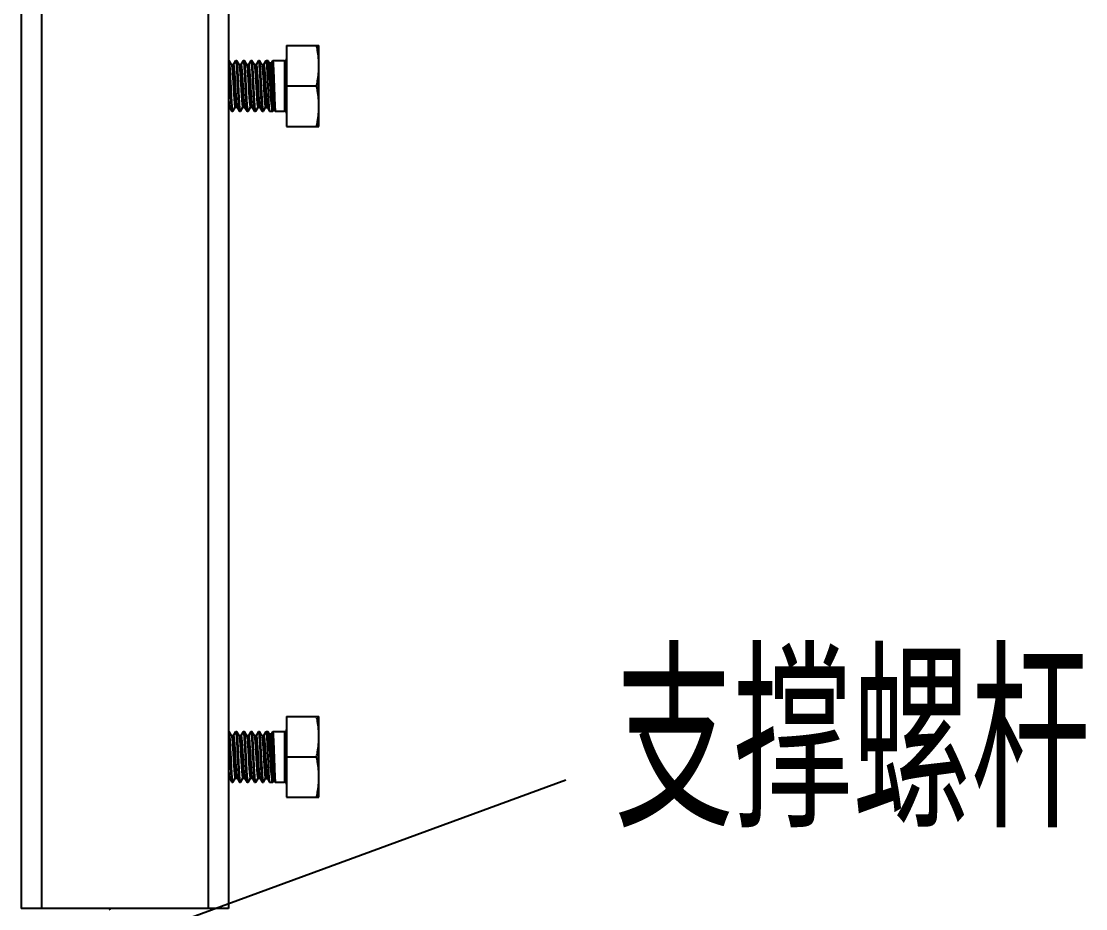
# Model space of a CAD drawing. Extents: x 27938 to 650306, y -92720 to 1524912.
# Drawn here: x 308328 to 310836, y 843781 to 845872 of the extents above; entities that cross this region are included whole.
import ezdxf

# ---------------------------------------------------------------- set-up
doc = ezdxf.new("R2010")
doc.units = 0
doc.header["$LTSCALE"] = 1000
doc.header["$MEASUREMENT"] = 0
doc.layers.add('W_DIM', color=4, linetype='Continuous')
doc.styles.get("Standard").update_dxf_attribs({"font": 'gbenor.shx', "bigfont": 'gbcbig.shx'})
doc.styles.add('wwp100', font='txt.shx', dxfattribs={"width": 0.7, "height": 400, "bigfont": 'hztxt.shx'})
doc.dimstyles.get("Standard").update_dxf_attribs({"dimtxt": 0.18, "dimasz": 0.18, "dimexe": 0.18, "dimexo": 0.0625, "dimgap": 0.09, "dimtad": 0, "dimtih": 1, "dimtoh": 1, "dimdec": 4, "dimzin": 0, "dimdsep": 46, "dimtxsty": 'Standard', "dimcen": 0.09, "dimadec": 0, "dimazin": 0, "dimtfac": 1, "dimtdec": 4, "dimtofl": 0, "dimtmove": 0, "dimatfit": 3, "dimfxl": 1, "dimtolj": 1, "dimtzin": 0, "dimarcsym": 0})

msp = doc.modelspace()

# ---------------------------------------------------------------- linework, layer by layer
at = {"linetype": 'Continuous'}
for p, q in [((308328.4, 847746.3), (308328.4, 843781.2)), ((308376, 847746.3), (308376, 843781.2)), ((308768.9, 847746.3), (308768.9, 843781.2)), ((308816.5, 847746.3), (308816.5, 843781.2)), ((308953.5, 845814.8), (308953.5, 845624.3)), ((308953.5, 845814.8), (309029.7, 845814.8)), ((309029.7, 845624.3), (309029.7, 845814.8)), ((308816.5, 845779.1), (308818, 845779.1)), ((308823.9, 845769.2), (308818.3, 845778.9)), ((308833.4, 845778.9), (308827.9, 845769.4)), ((308833.4, 845778.9), (308833.6, 845779.1)), ((308833.6, 845779.1), (308835.9, 845779.1)), ((308836.1, 845778.9), (308835.9, 845779.1)), ((308841.7, 845769.2), (308836.1, 845778.9)), ((308851.3, 845778.9), (308845.8, 845769.4)), ((308851.3, 845778.9), (308851.5, 845779.1)), ((308851.5, 845779.1), (308853.7, 845779.1)), ((308854, 845778.9), (308853.7, 845779.1)), ((308859.6, 845769.2), (308854, 845778.9)), ((308869.1, 845778.9), (308863.6, 845769.4)), ((308869.1, 845778.9), (308869.4, 845779.1)), ((308869.4, 845779.1), (308871.6, 845779.1)), ((308871.8, 845778.9), (308871.6, 845779.1)), ((308877.5, 845769.2), (308871.8, 845778.9)), ((308887, 845778.9), (308881.5, 845769.4)), ((308887, 845778.9), (308887.2, 845779.1)), ((308887.2, 845779.1), (308889.5, 845779.1)), ((308889.8, 845778.8), (308889.5, 845779.1)), ((308895.3, 845769.3), (308889.8, 845778.8)), ((308904.8, 845778.9), (308899.4, 845769.5)), ((308904.8, 845778.9), (308905, 845779.1)), ((308905, 845779.1), (308909.6, 845779.1)), ((308909.9, 845778.8), (308909.6, 845779.1)), ((308913.1, 845773.3), (308909.9, 845778.8)), ((308920.5, 845778.9), (308917.3, 845773.4)), ((308920.5, 845778.9), (308920.7, 845779.1)), ((308920.7, 845779.1), (308948.7, 845779.1)), ((308948.7, 845779.1), (308948.7, 845660)), ((308828.1, 845769.4), (308823.7, 845769.4)), ((308845.9, 845769.4), (308841.6, 845769.4)), ((308863.8, 845769.4), (308859.5, 845769.4)), ((308881.6, 845769.4), (308877.3, 845769.4)), ((308877.5, 845769.2), (308877.5, 845769.1)), ((308899.5, 845769.5), (308895.2, 845769.5)), ((308917.4, 845773.3), (308913.1, 845773.3)), ((308913.2, 845773.1), (308913.1, 845773.3)), ((308917.3, 845773.4), (308917.3, 845773.3)), ((308953.5, 845719.5), (309024.3, 845719.5)), ((308816.5, 845669.6), (308819, 845669.6)), ((308818.8, 845669.9), (308824.5, 845660.2)), ((308824.5, 845660.2), (308824.7, 845660)), ((308824.7, 845660), (308827, 845660)), ((308827.2, 845660.2), (308827, 845660)), ((308827.2, 845660.2), (308832.7, 845669.6)), ((308832.5, 845669.6), (308836.8, 845669.6)), ((308836.7, 845669.9), (308842.3, 845660.2)), ((308842.3, 845660.2), (308842.6, 845660)), ((308842.6, 845660), (308844.8, 845660)), ((308845, 845660.2), (308844.8, 845660)), ((308845, 845660.2), (308850.5, 845669.6)), ((308850.4, 845669.6), (308854.7, 845669.6)), ((308854.6, 845669.9), (308860.2, 845660.2)), ((308860.2, 845660.2), (308860.4, 845660)), ((308860.4, 845660), (308862.7, 845660)), ((308862.9, 845660.2), (308862.7, 845660)), ((308862.9, 845660.2), (308868.4, 845669.6)), ((308868.2, 845669.6), (308872.6, 845669.6)), ((308872.4, 845669.9), (308878.1, 845660.2)), ((308878.1, 845660.2), (308878.3, 845660)), ((308878.3, 845660), (308880.5, 845660)), ((308880.8, 845660.2), (308880.5, 845660)), ((308880.8, 845660.2), (308886.2, 845669.6)), ((308886.1, 845669.6), (308890.4, 845669.6)), ((308890.2, 845670.2), (308890.3, 845669.9)), ((308890.3, 845669.9), (308895.9, 845660.2)), ((308895.9, 845660.2), (308896.2, 845660)), ((308896.2, 845660), (308899.1, 845660)), ((308899.4, 845660.2), (308899.1, 845660)), ((308899.4, 845660.2), (308904.1, 845668.4)), ((308904, 845668.4), (308908.3, 845668.4)), ((308908.2, 845668.6), (308913.1, 845660.1)), ((308913.1, 845660.1), (308913.3, 845660)), ((308913.3, 845660), (308921, 845660)), ((308921.4, 845660.4), (308921, 845660)), ((308921.4, 845660.4), (308922, 845661.4)), ((308921.9, 845661.4), (308926.2, 845661.4)), ((308926.1, 845661.6), (308927, 845660.1)), ((308927, 845660.1), (308927.1, 845660)), ((308927.1, 845660), (308948.7, 845660)), ((308953.5, 845624.3), (309029.7, 845624.3)), ((308953.5, 844233.6), (309029.7, 844233.6)), ((308953.5, 844233.6), (308953.5, 844043.1)), ((309029.7, 844043.1), (309029.7, 844233.6)), ((308816.5, 844197.9), (308818, 844197.9)), ((308823.9, 844188), (308818.3, 844197.7)), ((308833.4, 844197.7), (308827.9, 844188.2)), ((308833.4, 844197.7), (308833.6, 844197.9)), ((308833.6, 844197.9), (308835.9, 844197.9)), ((308836.1, 844197.7), (308835.9, 844197.9)), ((308841.7, 844188), (308836.1, 844197.7)), ((308851.3, 844197.7), (308845.8, 844188.2)), ((308851.3, 844197.7), (308851.5, 844197.9)), ((308851.5, 844197.9), (308853.7, 844197.9)), ((308854, 844197.7), (308853.7, 844197.9)), ((308859.6, 844188), (308854, 844197.7)), ((308869.1, 844197.7), (308863.6, 844188.2)), ((308869.1, 844197.7), (308869.4, 844197.9)), ((308869.4, 844197.9), (308871.6, 844197.9)), ((308871.8, 844197.7), (308871.6, 844197.9)), ((308877.5, 844188), (308871.8, 844197.7)), ((308887, 844197.7), (308881.5, 844188.2)), ((308887, 844197.7), (308887.2, 844197.9)), ((308887.2, 844197.9), (308889.5, 844197.9)), ((308889.8, 844197.7), (308889.5, 844197.9)), ((308895.3, 844188.1), (308889.8, 844197.7)), ((308904.8, 844197.7), (308899.4, 844188.3)), ((308904.8, 844197.7), (308905, 844197.9)), ((308905, 844197.9), (308909.6, 844197.9)), ((308909.9, 844197.6), (308909.6, 844197.9)), ((308913.1, 844192.1), (308909.9, 844197.6)), ((308920.5, 844197.8), (308917.3, 844192.2)), ((308920.5, 844197.8), (308920.7, 844197.9)), ((308920.7, 844197.9), (308948.7, 844197.9)), ((308948.7, 844197.9), (308948.7, 844078.8)), ((308828.1, 844188.2), (308823.7, 844188.2)), ((308845.9, 844188.2), (308841.6, 844188.2)), ((308863.8, 844188.2), (308859.5, 844188.2)), ((308881.6, 844188.2), (308877.3, 844188.2)), ((308877.5, 844188), (308877.5, 844187.9)), ((308899.5, 844188.3), (308895.2, 844188.3)), ((308917.4, 844192.1), (308913.1, 844192.1)), ((308913.2, 844191.9), (308913.1, 844192.1)), ((308917.3, 844192.2), (308917.3, 844192.1)), ((308953.5, 844138.3), (309024.3, 844138.3)), ((308816.5, 844088.5), (308819, 844088.5)), ((308818.8, 844088.7), (308824.5, 844079)), ((308824.5, 844079), (308824.7, 844078.8)), ((308824.7, 844078.8), (308827, 844078.8)), ((308827.2, 844079), (308827, 844078.8)), ((308827.2, 844079), (308832.7, 844088.5)), ((308832.5, 844088.5), (308836.8, 844088.5)), ((308836.7, 844088.7), (308842.3, 844079)), ((308842.3, 844079), (308842.6, 844078.8)), ((308842.6, 844078.8), (308844.8, 844078.8)), ((308845, 844079), (308844.8, 844078.8)), ((308845, 844079), (308850.5, 844088.5)), ((308850.4, 844088.5), (308854.7, 844088.5)), ((308854.6, 844088.7), (308860.2, 844079)), ((308860.2, 844079), (308860.4, 844078.8)), ((308860.4, 844078.8), (308862.7, 844078.8)), ((308862.9, 844079), (308862.7, 844078.8)), ((308862.9, 844079), (308868.4, 844088.5)), ((308868.2, 844088.5), (308872.6, 844088.5)), ((308872.4, 844088.7), (308878.1, 844079)), ((308878.1, 844079), (308878.3, 844078.8)), ((308878.3, 844078.8), (308880.5, 844078.8)), ((308880.8, 844079), (308880.5, 844078.8)), ((308880.8, 844079), (308886.2, 844088.5)), ((308886.1, 844088.5), (308890.4, 844088.5)), ((308890.2, 844089), (308890.3, 844088.7)), ((308890.3, 844088.7), (308895.9, 844079)), ((308895.9, 844079), (308896.2, 844078.8)), ((308896.2, 844078.8), (308899.1, 844078.8)), ((308899.4, 844079.1), (308899.1, 844078.8)), ((308899.4, 844079.1), (308904.1, 844087.2)), ((308904, 844087.2), (308908.3, 844087.2)), ((308908.2, 844087.4), (308913.1, 844079)), ((308913.1, 844079), (308913.3, 844078.8)), ((308913.3, 844078.8), (308921, 844078.8)), ((308921.4, 844079.2), (308921, 844078.8)), ((308921.4, 844079.2), (308922, 844080.2)), ((308921.9, 844080.3), (308926.2, 844080.3)), ((308926.1, 844080.5), (308927, 844078.9)), ((308927, 844078.9), (308927.1, 844078.8)), ((308927.1, 844078.8), (308948.7, 844078.8)), ((308953.5, 844043.1), (309029.7, 844043.1)), ((308816.5, 843781.2), (308328.4, 843781.2)), ((308535.5, 843778.2), (308540.5, 843781.2))]:
    msp.add_line(p, q, dxfattribs=at)
for centre, start, end in [((308948.7, 845783.8), 270, 0), ((308948.7, 845655.2), 0, 90), ((308948.7, 844202.6), 270, 0), ((308948.7, 844074), 0, 90)]:
    msp.add_arc(centre, 4.76, start, end, dxfattribs=at)
for points, knots in [([(309029.7, 845767.2), (309029.7, 845779.1), (309028.1, 845795.1), (309025.1, 845810.9), (309024.3, 845814.8)], [0, 0, 0, 0, 0.749211, 1, 1, 1, 1]), ([(308816.5, 845777), (308817, 845774.4), (308817.6, 845767.3), (308818.5, 845754.5), (308819.4, 845738), (308819.9, 845725.9), (308820.3, 845719.5)], [0, 0, 0, 0, 0.140047, 0.370694, 0.667791, 1, 1, 1, 1]), ([(308818.3, 845778.9), (308818.2, 845778.9), (308818.2, 845779), (308818.1, 845779.1), (308818, 845779.1)], [0, 0, 0, 0, 0.33644, 1, 1, 1, 1]), ([(308821.2, 845745.7), (308821, 845749.9), (308820.6, 845756), (308820.1, 845763.7), (308819.8, 845768.4), (308819.4, 845772.3), (308819.1, 845775.3), (308818.7, 845777.4), (308818.5, 845778.5), (308818.3, 845778.9)], [0, 0, 0, 0, 0.384278, 0.548795, 0.691198, 0.809122, 0.900672, 0.964483, 1, 1, 1, 1]), ([(308833.6, 845779.1), (308833.7, 845779.1), (308833.9, 845778.8), (308834.2, 845778.1), (308834.5, 845776.4), (308834.9, 845773.6), (308835.3, 845769.7), (308835.7, 845764.9), (308836.1, 845759.1), (308836.4, 845752.6), (308836.7, 845748.1), (308836.8, 845745.7)], [0, 0, 0, 0, 0.007293, 0.021459, 0.073997, 0.159035, 0.275243, 0.420481, 0.591942, 0.786408, 1, 1, 1, 1]), ([(308840.3, 845719.5), (308840, 845726.7), (308839.5, 845737.3), (308838.8, 845750.7), (308838.3, 845759.4), (308837.8, 845766.7), (308837.3, 845772.4), (308836.8, 845776), (308836.4, 845778), (308836.2, 845778.6), (308836.1, 845778.9)], [0, 0, 0, 0, 0.363934, 0.530187, 0.678191, 0.802879, 0.899992, 0.966292, 0.987243, 1, 1, 1, 1]), ([(308851.5, 845779.1), (308851.6, 845779.1), (308851.9, 845778.6), (308852.1, 845777.8), (308852.4, 845776.3), (308852.7, 845774.4), (308852.9, 845771.9), (308853.3, 845767.6), (308853.8, 845761.1), (308854.3, 845752.2), (308854.9, 845742), (308855.4, 845731), (308855.8, 845723.4), (308856, 845719.5)], [0, 0, 0, 0, 0.006687, 0.021748, 0.045922, 0.079138, 0.121135, 0.17154, 0.295605, 0.446631, 0.618866, 0.805704, 1, 1, 1, 1]), ([(308858.2, 845719.5), (308857.9, 845726.7), (308857.4, 845737.3), (308856.7, 845750.7), (308856.1, 845759.4), (308855.6, 845766.7), (308855.1, 845772.4), (308854.7, 845776), (308854.3, 845778), (308854.1, 845778.6), (308854, 845778.9)], [0, 0, 0, 0, 0.363936, 0.530191, 0.678194, 0.802878, 0.899991, 0.966291, 0.987243, 1, 1, 1, 1]), ([(308869.4, 845779.1), (308869.5, 845779.1), (308869.8, 845778.6), (308870, 845777.8), (308870.3, 845776.3), (308870.5, 845774.4), (308870.8, 845771.9), (308871.2, 845767.6), (308871.7, 845761.1), (308872.2, 845752.2), (308872.7, 845742), (308873.3, 845731), (308873.6, 845723.4), (308873.8, 845719.5)], [0, 0, 0, 0, 0.006686, 0.021748, 0.045922, 0.079137, 0.121134, 0.171539, 0.2956, 0.446625, 0.618862, 0.805702, 1, 1, 1, 1]), ([(308876.1, 845719.5), (308875.7, 845726.7), (308875.2, 845737.3), (308874.5, 845750.7), (308874, 845759.4), (308873.5, 845766.7), (308873, 845772.4), (308872.6, 845776), (308872.2, 845778), (308872, 845778.6), (308871.8, 845778.9)], [0, 0, 0, 0, 0.363938, 0.530193, 0.678196, 0.802878, 0.89999, 0.96629, 0.987243, 1, 1, 1, 1]), ([(308887.2, 845779.1), (308887.4, 845779.1), (308887.6, 845778.6), (308887.8, 845777.8), (308888.1, 845776.3), (308888.4, 845774.4), (308888.6, 845771.9), (308889, 845767.6), (308889.5, 845761.1), (308890.1, 845752.2), (308890.6, 845742), (308891.1, 845731), (308891.5, 845723.4), (308891.7, 845719.5)], [0, 0, 0, 0, 0.006686, 0.021748, 0.045923, 0.079138, 0.121135, 0.171539, 0.295599, 0.446623, 0.618861, 0.805701, 1, 1, 1, 1]), ([(308894.2, 845719.5), (308893.9, 845726.7), (308893.3, 845737.2), (308892.6, 845750.6), (308892, 845759.3), (308891.5, 845766.7), (308891, 845772.3), (308890.5, 845776), (308890.1, 845778), (308889.9, 845778.6), (308889.8, 845778.8)], [0, 0, 0, 0, 0.36329, 0.529314, 0.6772, 0.8019, 0.899174, 0.965796, 0.986969, 1, 1, 1, 1]), ([(308905, 845779.1), (308905.2, 845779.1), (308905.4, 845778.6), (308905.6, 845777.8), (308905.9, 845776.3), (308906.1, 845774.4), (308906.4, 845771.9), (308906.8, 845767.6), (308907.2, 845761.1), (308907.7, 845752.2), (308908.2, 845742), (308908.7, 845731), (308909.1, 845723.4), (308909.3, 845719.5)], [0, 0, 0, 0, 0.006577, 0.021598, 0.045743, 0.078947, 0.120936, 0.171341, 0.295421, 0.446481, 0.618759, 0.805647, 1, 1, 1, 1]), ([(308915.1, 845719.5), (308914.7, 845726.7), (308914.1, 845737), (308913.2, 845750.4), (308912.6, 845759), (308911.9, 845766.3), (308911.3, 845772.1), (308910.8, 845775.8), (308910.3, 845777.8), (308910.1, 845778.5), (308909.9, 845778.8)], [0, 0, 0, 0, 0.359931, 0.524763, 0.672002, 0.796741, 0.894844, 0.963163, 0.985535, 1, 1, 1, 1]), ([(308920.7, 845779.1), (308920.8, 845779.1), (308921, 845778.5), (308921.2, 845777.8), (308921.4, 845776.3), (308921.6, 845774.4), (308921.8, 845771.9), (308922.1, 845767.6), (308922.4, 845761.1), (308922.8, 845752.2), (308923.2, 845742), (308923.6, 845731), (308923.9, 845723.4), (308924, 845719.5)], [0, 0, 0, 0, 0.006021, 0.020821, 0.044863, 0.078011, 0.119986, 0.170402, 0.294571, 0.445788, 0.618273, 0.805395, 1, 1, 1, 1]), ([(308823.9, 845769.2), (308824.1, 845768.9), (308824.3, 845767.9), (308824.7, 845766.1), (308825, 845763.5), (308825.5, 845758.8), (308826.1, 845751.3), (308826.5, 845745), (308826.8, 845741.4)], [0, 0, 0, 0, 0.038835, 0.104857, 0.1976, 0.315752, 0.620526, 1, 1, 1, 1]), ([(308828.1, 845769.4), (308828.3, 845769.4), (308828.6, 845768.6), (308828.9, 845767.3), (308829.3, 845764.8), (308829.7, 845761.6), (308830.1, 845757.5), (308830.6, 845750.7), (308831, 845745.3), (308831.2, 845741.4)], [0, 0, 0, 0, 0.022134, 0.075093, 0.160257, 0.276417, 0.421479, 0.592671, 1, 1, 1, 1]), ([(308841.7, 845769.2), (308841.9, 845769), (308842.1, 845768.3), (308842.5, 845766.6), (308842.9, 845763.3), (308843.4, 845758.2), (308843.9, 845751.7), (308844.5, 845744.1), (308845, 845735.6), (308845.5, 845726.5), (308846.1, 845717.1), (308846.6, 845707.8), (308847.1, 845699), (308847.6, 845690.9), (308848.2, 845683.8), (308848.7, 845678), (308849.1, 845674.1), (308849.5, 845671.8), (308849.8, 845670.7), (308850, 845670), (308850.3, 845669.6), (308850.4, 845669.6)], [0, 0, 0, 0, 0.007395, 0.019019, 0.054844, 0.106491, 0.172173, 0.249556, 0.335869, 0.428015, 0.522682, 0.616468, 0.706, 0.788063, 0.859716, 0.918399, 0.962047, 0.977755, 0.989231, 0.996485, 1, 1, 1, 1]), ([(308845.9, 845769.4), (308846, 845769.4), (308846.3, 845769.1), (308846.5, 845768.4), (308846.8, 845767.3), (308847.2, 845764.9), (308847.6, 845761), (308848.1, 845755.2), (308848.7, 845748.2), (308849.2, 845740), (308849.7, 845731.2), (308850.2, 845721.9), (308850.8, 845712.6), (308851.3, 845703.5), (308851.8, 845695), (308852.4, 845687.3), (308852.9, 845680.8), (308853.4, 845675.8), (308853.8, 845672.5), (308854.2, 845670.7), (308854.4, 845670.1), (308854.6, 845669.9)], [0, 0, 0, 0, 0.003516, 0.010771, 0.022251, 0.037961, 0.081618, 0.140314, 0.21198, 0.294058, 0.383605, 0.477402, 0.572078, 0.664229, 0.750542, 0.827917, 0.893586, 0.945213, 0.981012, 0.992619, 1, 1, 1, 1]), ([(308859.6, 845769.2), (308859.7, 845769), (308859.9, 845768.3), (308860.3, 845766.6), (308860.8, 845763.3), (308861.3, 845758.2), (308861.8, 845751.7), (308862.3, 845744.1), (308862.9, 845735.6), (308863.4, 845726.5), (308863.9, 845717.1), (308864.4, 845707.8), (308865, 845699), (308865.5, 845690.9), (308866, 845683.8), (308866.5, 845678), (308867, 845674.1), (308867.4, 845671.8), (308867.7, 845670.7), (308867.9, 845670), (308868.1, 845669.6), (308868.2, 845669.6)], [0, 0, 0, 0, 0.007397, 0.019019, 0.054844, 0.106491, 0.172173, 0.249556, 0.335869, 0.428015, 0.522683, 0.616468, 0.706, 0.788064, 0.859716, 0.918399, 0.962047, 0.977754, 0.989232, 0.996484, 1, 1, 1, 1]), ([(308863.8, 845769.4), (308863.9, 845769.4), (308864.2, 845769.1), (308864.4, 845768.4), (308864.6, 845767.3), (308865, 845764.9), (308865.5, 845761), (308866, 845755.2), (308866.5, 845748.2), (308867, 845740), (308867.6, 845731.2), (308868.1, 845721.9), (308868.6, 845712.6), (308869.2, 845703.5), (308869.7, 845695), (308870.2, 845687.3), (308870.7, 845680.8), (308871.3, 845675.8), (308871.7, 845672.5), (308872.1, 845670.7), (308872.3, 845670.1), (308872.4, 845669.9)], [0, 0, 0, 0, 0.003515, 0.010771, 0.022249, 0.037962, 0.081619, 0.140314, 0.21198, 0.294058, 0.383605, 0.477402, 0.572078, 0.664229, 0.750541, 0.827917, 0.893586, 0.945213, 0.981012, 0.992621, 1, 1, 1, 1]), ([(308877.5, 845769.1), (308877.8, 845768.4), (308878.2, 845766.5), (308878.7, 845762.9), (308879.2, 845757.7), (308879.7, 845751.2), (308880.2, 845743.5), (308880.7, 845735), (308881.3, 845725.9), (308881.8, 845716.6), (308882.3, 845707.4), (308882.9, 845698.7), (308883.4, 845690.6), (308883.9, 845683.6), (308884.4, 845677.9), (308884.9, 845674.1), (308885.2, 845671.8), (308885.5, 845670.6), (308885.7, 845670), (308886, 845669.6), (308886.1, 845669.6)], [0, 0, 0, 0, 0.020603, 0.057806, 0.110504, 0.176892, 0.254638, 0.340995, 0.432905, 0.527106, 0.620258, 0.709056, 0.790352, 0.861271, 0.919315, 0.962468, 0.977994, 0.989339, 0.996513, 1, 1, 1, 1]), ([(308881.6, 845769.4), (308881.8, 845769.4), (308882, 845769.1), (308882.2, 845768.4), (308882.5, 845767.3), (308882.9, 845765.1), (308883.3, 845761.2), (308883.8, 845755.6), (308884.3, 845748.7), (308884.9, 845740.8), (308885.4, 845732.2), (308886.1, 845720), (308886.8, 845707.9), (308887.5, 845696.3), (308888, 845688.6), (308888.5, 845682), (308889, 845676.7), (308889.5, 845672.9), (308889.9, 845670.9), (308890.2, 845670.2)], [0, 0, 0, 0, 0.003451, 0.010528, 0.02171, 0.037015, 0.079558, 0.136815, 0.206829, 0.287179, 0.375068, 0.467432, 0.652658, 0.739058, 0.81724, 0.884486, 0.938474, 0.977372, 1, 1, 1, 1]), ([(308895.3, 845769.3), (308895.4, 845769), (308895.6, 845768.4), (308896.1, 845766.6), (308896.5, 845763.3), (308897, 845758.1), (308897.5, 845751.5), (308898.1, 845743.7), (308898.6, 845735), (308899.1, 845725.7), (308899.7, 845716.3), (308900.2, 845706.9), (308900.7, 845697.9), (308901.3, 845689.7), (308901.8, 845682.6), (308902.3, 845676.8), (308902.8, 845672.9), (308903.1, 845670.5), (308903.4, 845669.4), (308903.6, 845668.7), (308903.9, 845668.4), (308904, 845668.4)], [0, 0, 0, 0, 0.007409, 0.01909, 0.055149, 0.107148, 0.173245, 0.251046, 0.337725, 0.430132, 0.524922, 0.618672, 0.708016, 0.789761, 0.861007, 0.919255, 0.962504, 0.978047, 0.989392, 0.996551, 1, 1, 1, 1]), ([(308899.5, 845769.5), (308899.6, 845769.5), (308899.9, 845769.1), (308900.1, 845768.5), (308900.4, 845767.3), (308900.8, 845764.9), (308901.2, 845760.9), (308901.7, 845755), (308902.3, 845747.8), (308902.8, 845739.5), (308903.3, 845730.5), (308903.9, 845721.1), (308904.4, 845711.6), (308904.9, 845702.4), (308905.5, 845693.8), (308906, 845686.1), (308906.5, 845679.6), (308907, 845674.5), (308907.5, 845671.2), (308907.9, 845669.4), (308908.1, 845668.8), (308908.2, 845668.6)], [0, 0, 0, 0, 0.003529, 0.010847, 0.022435, 0.038293, 0.08234, 0.141503, 0.213655, 0.296174, 0.386062, 0.480058, 0.574763, 0.666765, 0.752768, 0.829708, 0.894868, 0.945981, 0.981331, 0.99276, 1, 1, 1, 1]), ([(308913.2, 845773.1), (308913.3, 845772.9), (308913.5, 845772.2), (308914, 845770.2), (308914.4, 845766.5), (308915, 845760.7), (308915.5, 845753.3), (308916, 845744.6), (308916.6, 845734.9), (308917.1, 845724.6), (308917.6, 845714.1), (308918.2, 845703.7), (308918.7, 845693.8), (308919.2, 845684.8), (308919.7, 845677), (308920.2, 845670.6), (308920.7, 845666.3), (308921.1, 845663.8), (308921.3, 845662.5), (308921.5, 845661.8), (308921.8, 845661.4), (308921.9, 845661.4)], [0, 0, 0, 0, 0.007107, 0.018639, 0.0548, 0.107312, 0.174177, 0.252841, 0.34033, 0.433375, 0.528546, 0.622381, 0.711512, 0.792794, 0.863403, 0.920942, 0.963521, 0.978774, 0.989867, 0.996808, 1, 1, 1, 1]), ([(308917.4, 845773.3), (308917.5, 845773.3), (308917.8, 845772.9), (308918, 845772.1), (308918.3, 845770.8), (308918.7, 845768.1), (308919.2, 845763.5), (308919.7, 845756.9), (308920.2, 845748.7), (308920.8, 845739.5), (308921.3, 845729.4), (308921.9, 845718.9), (308922.4, 845708.4), (308922.9, 845698.3), (308923.4, 845688.8), (308924, 845680.4), (308924.5, 845673.4), (308925, 845667.9), (308925.4, 845664.4), (308925.8, 845662.5), (308926, 845661.9), (308926.1, 845661.6)], [0, 0, 0, 0, 0.00344, 0.010899, 0.022787, 0.039077, 0.08427, 0.144807, 0.218371, 0.302169, 0.393053, 0.48765, 0.582499, 0.674175, 0.759417, 0.835242, 0.899047, 0.9487, 0.982621, 0.993382, 1, 1, 1, 1]), ([(309024.3, 845719.5), (309025.1, 845723.5), (309028.1, 845739.2), (309029.7, 845755.2), (309029.7, 845767.2)], [0, 0, 0, 0, 0.250789, 1, 1, 1, 1]), ([(308822.5, 845719.5), (308822.4, 845721.8), (308822, 845730.5), (308821.5, 845739.2), (308821.2, 845745.7)], [0, 0, 0, 0, 0.258222, 1, 1, 1, 1]), ([(308826.8, 845741.4), (308827, 845737.5), (308827.5, 845729.3), (308828.2, 845717), (308828.9, 845704.9), (308829.6, 845693.7), (308830.2, 845685.2), (308830.7, 845679.5), (308831, 845676.1), (308831.4, 845673.5), (308831.7, 845671.4), (308832, 845670.3), (308832.3, 845669.6), (308832.5, 845669.6)], [0, 0, 0, 0, 0.165501, 0.339784, 0.511803, 0.670616, 0.80615, 0.862438, 0.909852, 0.947659, 0.975319, 0.992557, 1, 1, 1, 1]), ([(308831.2, 845741.4), (308831.7, 845733.7), (308832.4, 845722), (308833.3, 845706.6), (308833.9, 845695.7), (308834.6, 845686.2), (308835.2, 845679.4), (308835.6, 845675), (308836, 845672.7), (308836.3, 845671), (308836.5, 845670.2), (308836.7, 845669.9)], [0, 0, 0, 0, 0.324453, 0.489839, 0.64461, 0.779868, 0.887864, 0.929656, 0.962499, 0.985988, 1, 1, 1, 1]), ([(308836.8, 845745.7), (308836.9, 845743.6), (308837.4, 845734.9), (308837.8, 845726.2), (308838.1, 845719.5)], [0, 0, 0, 0, 0.238495, 1, 1, 1, 1]), ([(308820.3, 845719.5), (308820.6, 845712.3), (308821.1, 845701.8), (308821.8, 845688.4), (308822.3, 845679.7), (308822.8, 845672.3), (308823.3, 845666.6), (308823.8, 845663), (308824.2, 845661.1), (308824.4, 845660.4), (308824.5, 845660.2)], [0, 0, 0, 0, 0.363997, 0.530272, 0.678287, 0.802974, 0.90007, 0.966338, 0.987267, 1, 1, 1, 1]), ([(308827, 845660), (308826.8, 845660), (308826.6, 845660.5), (308826.4, 845661.3), (308826.1, 845662.7), (308825.8, 845664.7), (308825.5, 845667.2), (308825.1, 845671.5), (308824.7, 845678), (308824.1, 845686.9), (308823.6, 845697), (308823, 845708.1), (308822.7, 845715.7), (308822.5, 845719.5)], [0, 0, 0, 0, 0.006687, 0.021749, 0.045924, 0.07914, 0.121138, 0.171544, 0.295611, 0.44664, 0.618872, 0.805705, 1, 1, 1, 1]), ([(308838.1, 845719.5), (308838.5, 845712.3), (308839, 845701.8), (308839.7, 845688.4), (308840.2, 845679.7), (308840.7, 845672.3), (308841.2, 845666.6), (308841.6, 845663), (308842, 845661.1), (308842.2, 845660.4), (308842.3, 845660.2)], [0, 0, 0, 0, 0.363992, 0.530264, 0.678281, 0.802969, 0.900068, 0.966337, 0.987267, 1, 1, 1, 1]), ([(308844.8, 845660), (308844.7, 845660), (308844.4, 845660.5), (308844.2, 845661.3), (308843.9, 845662.7), (308843.7, 845664.7), (308843.4, 845667.2), (308843, 845671.5), (308842.5, 845678), (308842, 845686.9), (308841.4, 845697), (308840.9, 845708.1), (308840.5, 845715.7), (308840.3, 845719.5)], [0, 0, 0, 0, 0.006687, 0.02175, 0.045925, 0.079141, 0.121139, 0.171544, 0.29561, 0.446639, 0.618874, 0.805705, 1, 1, 1, 1]), ([(308856, 845719.5), (308856.3, 845712.3), (308856.8, 845701.8), (308857.5, 845688.4), (308858, 845679.7), (308858.6, 845672.3), (308859.1, 845666.6), (308859.5, 845663), (308859.9, 845661.1), (308860.1, 845660.4), (308860.2, 845660.2)], [0, 0, 0, 0, 0.36399, 0.530265, 0.678283, 0.80297, 0.900067, 0.966336, 0.987267, 1, 1, 1, 1]), ([(308862.7, 845660), (308862.5, 845660), (308862.3, 845660.5), (308862.1, 845661.3), (308861.8, 845662.7), (308861.5, 845664.7), (308861.3, 845667.2), (308860.9, 845671.5), (308860.4, 845678), (308859.8, 845686.9), (308859.3, 845697), (308858.8, 845708.1), (308858.4, 845715.7), (308858.2, 845719.5)], [0, 0, 0, 0, 0.006687, 0.02175, 0.045926, 0.079142, 0.121139, 0.171543, 0.295606, 0.446635, 0.618871, 0.805705, 1, 1, 1, 1]), ([(308873.8, 845719.5), (308874.2, 845712.3), (308874.7, 845701.8), (308875.4, 845688.4), (308875.9, 845679.7), (308876.4, 845672.3), (308876.9, 845666.6), (308877.3, 845663), (308877.7, 845661.1), (308877.9, 845660.4), (308878.1, 845660.2)], [0, 0, 0, 0, 0.363992, 0.53027, 0.678287, 0.802972, 0.900066, 0.966335, 0.987267, 1, 1, 1, 1]), ([(308880.5, 845660), (308880.4, 845660), (308880.1, 845660.5), (308879.9, 845661.3), (308879.6, 845662.7), (308879.4, 845664.7), (308879.1, 845667.2), (308878.7, 845671.5), (308878.2, 845678), (308877.7, 845686.9), (308877.2, 845697), (308876.6, 845708.1), (308876.3, 845715.7), (308876.1, 845719.5)], [0, 0, 0, 0, 0.006687, 0.021749, 0.045924, 0.07914, 0.121137, 0.17154, 0.295601, 0.446627, 0.618864, 0.805703, 1, 1, 1, 1]), ([(308891.7, 845719.5), (308892, 845712.3), (308892.5, 845701.8), (308893.2, 845688.4), (308893.8, 845679.7), (308894.3, 845672.3), (308894.8, 845666.6), (308895.2, 845663), (308895.6, 845661.1), (308895.8, 845660.4), (308895.9, 845660.2)], [0, 0, 0, 0, 0.363998, 0.530276, 0.678291, 0.802973, 0.900067, 0.966336, 0.987267, 1, 1, 1, 1]), ([(308899.1, 845660), (308899, 845660), (308898.7, 845660.5), (308898.5, 845661.3), (308898.1, 845662.7), (308897.7, 845665.7), (308897.2, 845670.7), (308896.6, 845678), (308896, 845686.9), (308895.4, 845697), (308894.8, 845708.1), (308894.4, 845715.7), (308894.2, 845719.5)], [0, 0, 0, 0, 0.007081, 0.022303, 0.046557, 0.07981, 0.172207, 0.296205, 0.44712, 0.619207, 0.805877, 1, 1, 1, 1]), ([(308909.3, 845719.5), (308909.6, 845712.3), (308910, 845701.7), (308910.7, 845688.2), (308911.2, 845679.5), (308911.6, 845672.1), (308912, 845667), (308912.4, 845663.8), (308912.6, 845662.1), (308912.8, 845661), (308913, 845660.4), (308913.1, 845660.1)], [0, 0, 0, 0, 0.366142, 0.533181, 0.681612, 0.806274, 0.90284, 0.939518, 0.968031, 0.988196, 1, 1, 1, 1]), ([(308921, 845660), (308920.8, 845660), (308920.5, 845660.4), (308920.2, 845661.3), (308919.8, 845662.7), (308919.3, 845665.7), (308918.7, 845670.7), (308918, 845678), (308917.2, 845686.9), (308916.5, 845697), (308915.8, 845708.1), (308915.4, 845715.7), (308915.1, 845719.5)], [0, 0, 0, 0, 0.007835, 0.023392, 0.047821, 0.08116, 0.173569, 0.297436, 0.448123, 0.619913, 0.806242, 1, 1, 1, 1]), ([(308924, 845719.5), (308924.2, 845715.8), (308924.4, 845708.4), (308924.8, 845697.8), (308925.2, 845687.9), (308925.5, 845679.1), (308925.9, 845671.8), (308926.2, 845666.7), (308926.5, 845663.5), (308926.6, 845661.9), (308926.8, 845660.8), (308926.9, 845660.3), (308927, 845660.1)], [0, 0, 0, 0, 0.188442, 0.370144, 0.538605, 0.687798, 0.812406, 0.907981, 0.943781, 0.971161, 0.989909, 1, 1, 1, 1]), ([(309029.7, 845671.9), (309029.7, 845683.9), (309028.1, 845699.9), (309025.1, 845715.6), (309024.3, 845719.5)], [0, 0, 0, 0, 0.749211, 1, 1, 1, 1]), ([(308816.5, 845689), (308816.7, 845686.5), (308817, 845682.2), (308817.6, 845676.5), (308818.1, 845672.8), (308818.5, 845670.8), (308818.7, 845670.1), (308818.8, 845669.9)], [0, 0, 0, 0, 0.381828, 0.682922, 0.89127, 0.958208, 1, 1, 1, 1]), ([(309024.3, 845624.3), (309025.1, 845628.2), (309028.1, 845643.9), (309029.7, 845659.9), (309029.7, 845671.9)], [0, 0, 0, 0, 0.250789, 1, 1, 1, 1]), ([(309029.7, 844186), (309029.7, 844197.9), (309028.1, 844214), (309025.1, 844229.7), (309024.3, 844233.6)], [0, 0, 0, 0, 0.749211, 1, 1, 1, 1]), ([(308818.3, 844197.7), (308818.2, 844197.7), (308818.2, 844197.8), (308818.1, 844197.9), (308818, 844197.9)], [0, 0, 0, 0, 0.33644, 1, 1, 1, 1]), ([(308821.2, 844164.5), (308821, 844168.8), (308820.6, 844174.8), (308820.1, 844182.5), (308819.8, 844187.2), (308819.4, 844191.1), (308819.1, 844194.2), (308818.7, 844196.2), (308818.5, 844197.3), (308818.3, 844197.7)], [0, 0, 0, 0, 0.384278, 0.548795, 0.691198, 0.809122, 0.900672, 0.964483, 1, 1, 1, 1]), ([(308833.6, 844197.9), (308833.7, 844197.9), (308833.9, 844197.7), (308834.2, 844196.9), (308834.5, 844195.2), (308834.9, 844192.4), (308835.3, 844188.5), (308835.7, 844183.7), (308836.1, 844177.9), (308836.4, 844171.5), (308836.7, 844166.9), (308836.8, 844164.5)], [0, 0, 0, 0, 0.007293, 0.021459, 0.073997, 0.159035, 0.275243, 0.420481, 0.591942, 0.786408, 1, 1, 1, 1]), ([(308840.3, 844138.3), (308840, 844145.6), (308839.5, 844156.1), (308838.8, 844169.5), (308838.3, 844178.2), (308837.8, 844185.5), (308837.3, 844191.2), (308836.8, 844194.9), (308836.4, 844196.8), (308836.2, 844197.5), (308836.1, 844197.7)], [0, 0, 0, 0, 0.363934, 0.530187, 0.678191, 0.802879, 0.899992, 0.966292, 0.987243, 1, 1, 1, 1]), ([(308851.5, 844197.9), (308851.6, 844197.9), (308851.9, 844197.4), (308852.1, 844196.6), (308852.4, 844195.1), (308852.7, 844193.2), (308852.9, 844190.7), (308853.3, 844186.4), (308853.8, 844179.9), (308854.3, 844171), (308854.9, 844160.8), (308855.4, 844149.8), (308855.8, 844142.2), (308856, 844138.3)], [0, 0, 0, 0, 0.006687, 0.021748, 0.045922, 0.079138, 0.121135, 0.17154, 0.295605, 0.446631, 0.618866, 0.805704, 1, 1, 1, 1]), ([(308858.2, 844138.3), (308857.9, 844145.6), (308857.4, 844156.1), (308856.7, 844169.5), (308856.1, 844178.2), (308855.6, 844185.5), (308855.1, 844191.2), (308854.7, 844194.9), (308854.3, 844196.8), (308854.1, 844197.5), (308854, 844197.7)], [0, 0, 0, 0, 0.363936, 0.530191, 0.678194, 0.802878, 0.899991, 0.966291, 0.987243, 1, 1, 1, 1]), ([(308869.4, 844197.9), (308869.5, 844197.9), (308869.8, 844197.4), (308870, 844196.6), (308870.3, 844195.1), (308870.5, 844193.2), (308870.8, 844190.7), (308871.2, 844186.4), (308871.7, 844179.9), (308872.2, 844171), (308872.7, 844160.8), (308873.3, 844149.8), (308873.6, 844142.2), (308873.8, 844138.3)], [0, 0, 0, 0, 0.006686, 0.021748, 0.045922, 0.079137, 0.121134, 0.171539, 0.2956, 0.446625, 0.618862, 0.805702, 1, 1, 1, 1]), ([(308876.1, 844138.3), (308875.7, 844145.6), (308875.2, 844156.1), (308874.5, 844169.5), (308874, 844178.2), (308873.5, 844185.5), (308873, 844191.2), (308872.6, 844194.9), (308872.2, 844196.8), (308872, 844197.5), (308871.8, 844197.7)], [0, 0, 0, 0, 0.363938, 0.530193, 0.678196, 0.802878, 0.89999, 0.96629, 0.987243, 1, 1, 1, 1]), ([(308887.2, 844197.9), (308887.4, 844197.9), (308887.6, 844197.4), (308887.8, 844196.6), (308888.1, 844195.1), (308888.4, 844193.2), (308888.6, 844190.7), (308889, 844186.4), (308889.5, 844179.9), (308890.1, 844171), (308890.6, 844160.8), (308891.1, 844149.8), (308891.5, 844142.2), (308891.7, 844138.3)], [0, 0, 0, 0, 0.006686, 0.021748, 0.045923, 0.079138, 0.121135, 0.171539, 0.295599, 0.446623, 0.618861, 0.805701, 1, 1, 1, 1]), ([(308894.2, 844138.3), (308893.9, 844145.5), (308893.3, 844156), (308892.6, 844169.5), (308892, 844178.1), (308891.5, 844185.5), (308891, 844191.2), (308890.5, 844194.8), (308890.1, 844196.8), (308889.9, 844197.4), (308889.8, 844197.7)], [0, 0, 0, 0, 0.36329, 0.529314, 0.6772, 0.8019, 0.899174, 0.965796, 0.986969, 1, 1, 1, 1]), ([(308905, 844197.9), (308905.2, 844197.9), (308905.4, 844197.4), (308905.6, 844196.6), (308905.9, 844195.1), (308906.1, 844193.2), (308906.4, 844190.7), (308906.8, 844186.4), (308907.2, 844179.9), (308907.7, 844171), (308908.2, 844160.8), (308908.7, 844149.8), (308909.1, 844142.2), (308909.3, 844138.3)], [0, 0, 0, 0, 0.006577, 0.021598, 0.045743, 0.078947, 0.120936, 0.171341, 0.295421, 0.446481, 0.618759, 0.805647, 1, 1, 1, 1]), ([(308915.1, 844138.3), (308914.7, 844145.5), (308914.1, 844155.9), (308913.2, 844169.2), (308912.6, 844177.8), (308911.9, 844185.1), (308911.3, 844190.9), (308910.8, 844194.6), (308910.3, 844196.6), (308910.1, 844197.3), (308909.9, 844197.6)], [0, 0, 0, 0, 0.359931, 0.524763, 0.672002, 0.796741, 0.894844, 0.963163, 0.985535, 1, 1, 1, 1]), ([(308920.7, 844197.9), (308920.8, 844197.9), (308921, 844197.4), (308921.2, 844196.6), (308921.4, 844195.1), (308921.6, 844193.2), (308921.8, 844190.7), (308922.1, 844186.4), (308922.4, 844179.9), (308922.8, 844171), (308923.2, 844160.8), (308923.6, 844149.8), (308923.9, 844142.2), (308924, 844138.3)], [0, 0, 0, 0, 0.006021, 0.020821, 0.044863, 0.078011, 0.119986, 0.170402, 0.294571, 0.445788, 0.618273, 0.805395, 1, 1, 1, 1]), ([(308816.5, 844195.8), (308817, 844193.2), (308817.6, 844186.1), (308818.5, 844173.3), (308819.4, 844156.8), (308819.9, 844144.7), (308820.3, 844138.3)], [0, 0, 0, 0, 0.140047, 0.370694, 0.667791, 1, 1, 1, 1]), ([(308823.9, 844188), (308824.1, 844187.7), (308824.3, 844186.7), (308824.7, 844184.9), (308825, 844182.4), (308825.5, 844177.6), (308826.1, 844170.1), (308826.5, 844163.8), (308826.8, 844160.2)], [0, 0, 0, 0, 0.038835, 0.104857, 0.1976, 0.315752, 0.620526, 1, 1, 1, 1]), ([(308828.1, 844188.2), (308828.3, 844188.2), (308828.6, 844187.4), (308828.9, 844186.1), (308829.3, 844183.6), (308829.7, 844180.4), (308830.1, 844176.3), (308830.6, 844169.5), (308831, 844164.1), (308831.2, 844160.2)], [0, 0, 0, 0, 0.022134, 0.075093, 0.160257, 0.276417, 0.421479, 0.592671, 1, 1, 1, 1]), ([(308841.7, 844188), (308841.9, 844187.8), (308842.1, 844187.2), (308842.5, 844185.4), (308842.9, 844182.1), (308843.4, 844177), (308843.9, 844170.5), (308844.5, 844162.9), (308845, 844154.4), (308845.5, 844145.3), (308846.1, 844135.9), (308846.6, 844126.7), (308847.1, 844117.8), (308847.6, 844109.7), (308848.2, 844102.6), (308848.7, 844096.9), (308849.1, 844092.9), (308849.5, 844090.6), (308849.8, 844089.5), (308850, 844088.8), (308850.3, 844088.5), (308850.4, 844088.5)], [0, 0, 0, 0, 0.007395, 0.019019, 0.054844, 0.106491, 0.172173, 0.249556, 0.335869, 0.428015, 0.522682, 0.616468, 0.706, 0.788063, 0.859716, 0.918399, 0.962047, 0.977755, 0.989231, 0.996485, 1, 1, 1, 1]), ([(308845.9, 844188.2), (308846, 844188.2), (308846.3, 844187.9), (308846.5, 844187.2), (308846.8, 844186.1), (308847.2, 844183.7), (308847.6, 844179.8), (308848.1, 844174), (308848.7, 844167), (308849.2, 844158.9), (308849.7, 844150), (308850.2, 844140.8), (308850.8, 844131.4), (308851.3, 844122.3), (308851.8, 844113.8), (308852.4, 844106.1), (308852.9, 844099.7), (308853.4, 844094.6), (308853.8, 844091.3), (308854.2, 844089.5), (308854.4, 844088.9), (308854.6, 844088.7)], [0, 0, 0, 0, 0.003516, 0.010771, 0.022251, 0.037961, 0.081618, 0.140314, 0.21198, 0.294058, 0.383605, 0.477402, 0.572078, 0.664229, 0.750542, 0.827917, 0.893586, 0.945213, 0.981012, 0.992619, 1, 1, 1, 1]), ([(308859.6, 844188), (308859.7, 844187.8), (308859.9, 844187.2), (308860.3, 844185.4), (308860.8, 844182.1), (308861.3, 844177), (308861.8, 844170.5), (308862.3, 844162.9), (308862.9, 844154.4), (308863.4, 844145.3), (308863.9, 844135.9), (308864.4, 844126.7), (308865, 844117.8), (308865.5, 844109.7), (308866, 844102.6), (308866.5, 844096.9), (308867, 844092.9), (308867.4, 844090.6), (308867.7, 844089.5), (308867.9, 844088.8), (308868.1, 844088.5), (308868.2, 844088.5)], [0, 0, 0, 0, 0.007397, 0.019019, 0.054844, 0.106491, 0.172173, 0.249556, 0.335869, 0.428015, 0.522683, 0.616468, 0.706, 0.788064, 0.859716, 0.918399, 0.962047, 0.977754, 0.989232, 0.996484, 1, 1, 1, 1]), ([(308863.8, 844188.2), (308863.9, 844188.2), (308864.2, 844187.9), (308864.4, 844187.2), (308864.6, 844186.1), (308865, 844183.7), (308865.5, 844179.8), (308866, 844174), (308866.5, 844167), (308867, 844158.9), (308867.6, 844150), (308868.1, 844140.8), (308868.6, 844131.4), (308869.2, 844122.3), (308869.7, 844113.8), (308870.2, 844106.1), (308870.7, 844099.7), (308871.3, 844094.6), (308871.7, 844091.3), (308872.1, 844089.5), (308872.3, 844088.9), (308872.4, 844088.7)], [0, 0, 0, 0, 0.003515, 0.010771, 0.022249, 0.037962, 0.081619, 0.140314, 0.21198, 0.294058, 0.383605, 0.477402, 0.572078, 0.664229, 0.750541, 0.827917, 0.893586, 0.945213, 0.981012, 0.992621, 1, 1, 1, 1]), ([(308877.5, 844187.9), (308877.8, 844187.3), (308878.2, 844185.3), (308878.7, 844181.7), (308879.2, 844176.5), (308879.7, 844170), (308880.2, 844162.3), (308880.7, 844153.8), (308881.3, 844144.7), (308881.8, 844135.4), (308882.3, 844126.2), (308882.9, 844117.5), (308883.4, 844109.5), (308883.9, 844102.5), (308884.4, 844096.8), (308884.9, 844092.9), (308885.2, 844090.6), (308885.5, 844089.5), (308885.7, 844088.8), (308886, 844088.5), (308886.1, 844088.5)], [0, 0, 0, 0, 0.020603, 0.057806, 0.110504, 0.176892, 0.254638, 0.340995, 0.432905, 0.527106, 0.620258, 0.709056, 0.790352, 0.861271, 0.919315, 0.962468, 0.977994, 0.989339, 0.996513, 1, 1, 1, 1]), ([(308881.6, 844188.2), (308881.8, 844188.2), (308882, 844187.9), (308882.2, 844187.2), (308882.5, 844186.1), (308882.9, 844183.9), (308883.3, 844180.1), (308883.8, 844174.4), (308884.3, 844167.6), (308884.9, 844159.6), (308885.4, 844151), (308886.1, 844138.8), (308886.8, 844126.7), (308887.5, 844115.1), (308888, 844107.4), (308888.5, 844100.8), (308889, 844095.5), (308889.5, 844091.7), (308889.9, 844089.7), (308890.2, 844089)], [0, 0, 0, 0, 0.003451, 0.010528, 0.02171, 0.037015, 0.079558, 0.136815, 0.206829, 0.287179, 0.375068, 0.467432, 0.652658, 0.739058, 0.81724, 0.884486, 0.938474, 0.977372, 1, 1, 1, 1]), ([(308895.3, 844188.1), (308895.4, 844187.9), (308895.6, 844187.2), (308896.1, 844185.4), (308896.5, 844182.1), (308897, 844176.9), (308897.5, 844170.3), (308898.1, 844162.5), (308898.6, 844153.8), (308899.1, 844144.6), (308899.7, 844135.1), (308900.2, 844125.7), (308900.7, 844116.7), (308901.3, 844108.6), (308901.8, 844101.4), (308902.3, 844095.6), (308902.8, 844091.7), (308903.1, 844089.3), (308903.4, 844088.2), (308903.6, 844087.5), (308903.9, 844087.2), (308904, 844087.2)], [0, 0, 0, 0, 0.007409, 0.01909, 0.055149, 0.107148, 0.173245, 0.251046, 0.337725, 0.430132, 0.524922, 0.618672, 0.708016, 0.789761, 0.861007, 0.919255, 0.962504, 0.978047, 0.989392, 0.996551, 1, 1, 1, 1]), ([(308899.5, 844188.3), (308899.6, 844188.3), (308899.9, 844188), (308900.1, 844187.3), (308900.4, 844186.1), (308900.8, 844183.7), (308901.2, 844179.7), (308901.7, 844173.8), (308902.3, 844166.6), (308902.8, 844158.3), (308903.3, 844149.3), (308903.9, 844139.9), (308904.4, 844130.4), (308904.9, 844121.2), (308905.5, 844112.6), (308906, 844104.9), (308906.5, 844098.4), (308907, 844093.3), (308907.5, 844090), (308907.9, 844088.2), (308908.1, 844087.6), (308908.2, 844087.4)], [0, 0, 0, 0, 0.003529, 0.010847, 0.022435, 0.038293, 0.08234, 0.141503, 0.213655, 0.296174, 0.386062, 0.480058, 0.574763, 0.666765, 0.752768, 0.829708, 0.894868, 0.945981, 0.981331, 0.99276, 1, 1, 1, 1]), ([(308913.2, 844191.9), (308913.3, 844191.7), (308913.5, 844191), (308914, 844189), (308914.4, 844185.3), (308915, 844179.5), (308915.5, 844172.1), (308916, 844163.4), (308916.6, 844153.7), (308917.1, 844143.4), (308917.6, 844132.9), (308918.2, 844122.5), (308918.7, 844112.6), (308919.2, 844103.6), (308919.7, 844095.8), (308920.2, 844089.4), (308920.7, 844085.1), (308921.1, 844082.6), (308921.3, 844081.4), (308921.5, 844080.7), (308921.8, 844080.3), (308921.9, 844080.3)], [0, 0, 0, 0, 0.007107, 0.018639, 0.0548, 0.107312, 0.174177, 0.252841, 0.34033, 0.433375, 0.528546, 0.622381, 0.711512, 0.792794, 0.863403, 0.920942, 0.963521, 0.978774, 0.989867, 0.996808, 1, 1, 1, 1]), ([(308917.4, 844192.1), (308917.5, 844192.1), (308917.8, 844191.7), (308918, 844191), (308918.3, 844189.6), (308918.7, 844186.9), (308919.2, 844182.4), (308919.7, 844175.7), (308920.2, 844167.5), (308920.8, 844158.3), (308921.3, 844148.2), (308921.9, 844137.7), (308922.4, 844127.2), (308922.9, 844117.1), (308923.4, 844107.6), (308924, 844099.2), (308924.5, 844092.2), (308925, 844086.7), (308925.4, 844083.2), (308925.8, 844081.3), (308926, 844080.7), (308926.1, 844080.5)], [0, 0, 0, 0, 0.00344, 0.010899, 0.022787, 0.039077, 0.08427, 0.144807, 0.218371, 0.302169, 0.393053, 0.48765, 0.582499, 0.674175, 0.759417, 0.835242, 0.899047, 0.9487, 0.982621, 0.993382, 1, 1, 1, 1]), ([(309024.3, 844138.3), (309025.1, 844142.3), (309028.1, 844158), (309029.7, 844174), (309029.7, 844186)], [0, 0, 0, 0, 0.250789, 1, 1, 1, 1]), ([(308822.5, 844138.3), (308822.4, 844140.6), (308822, 844149.3), (308821.5, 844158), (308821.2, 844164.5)], [0, 0, 0, 0, 0.258222, 1, 1, 1, 1]), ([(308826.8, 844160.2), (308827, 844156.3), (308827.5, 844148.1), (308828.2, 844135.8), (308828.9, 844123.7), (308829.6, 844112.5), (308830.2, 844104.1), (308830.7, 844098.3), (308831, 844094.9), (308831.4, 844092.3), (308831.7, 844090.2), (308832, 844089.1), (308832.3, 844088.5), (308832.5, 844088.5)], [0, 0, 0, 0, 0.165501, 0.339784, 0.511803, 0.670616, 0.80615, 0.862438, 0.909852, 0.947659, 0.975319, 0.992557, 1, 1, 1, 1]), ([(308831.2, 844160.2), (308831.7, 844152.5), (308832.4, 844140.8), (308833.3, 844125.4), (308833.9, 844114.5), (308834.6, 844105), (308835.2, 844098.2), (308835.6, 844093.8), (308836, 844091.5), (308836.3, 844089.9), (308836.5, 844089), (308836.7, 844088.7)], [0, 0, 0, 0, 0.324453, 0.489839, 0.64461, 0.779868, 0.887864, 0.929656, 0.962499, 0.985988, 1, 1, 1, 1]), ([(308836.8, 844164.5), (308836.9, 844162.4), (308837.4, 844153.7), (308837.8, 844145), (308838.1, 844138.3)], [0, 0, 0, 0, 0.238495, 1, 1, 1, 1]), ([(308820.3, 844138.3), (308820.6, 844131.1), (308821.1, 844120.6), (308821.8, 844107.2), (308822.3, 844098.5), (308822.8, 844091.2), (308823.3, 844085.5), (308823.8, 844081.8), (308824.2, 844079.9), (308824.4, 844079.2), (308824.5, 844079)], [0, 0, 0, 0, 0.363997, 0.530272, 0.678287, 0.802974, 0.90007, 0.966338, 0.987267, 1, 1, 1, 1]), ([(308827, 844078.8), (308826.8, 844078.8), (308826.6, 844079.3), (308826.4, 844080.1), (308826.1, 844081.6), (308825.8, 844083.5), (308825.5, 844086), (308825.1, 844090.3), (308824.7, 844096.8), (308824.1, 844105.7), (308823.6, 844115.9), (308823, 844126.9), (308822.7, 844134.5), (308822.5, 844138.3)], [0, 0, 0, 0, 0.006687, 0.021749, 0.045924, 0.07914, 0.121138, 0.171544, 0.295611, 0.44664, 0.618872, 0.805705, 1, 1, 1, 1]), ([(308838.1, 844138.3), (308838.5, 844131.1), (308839, 844120.6), (308839.7, 844107.2), (308840.2, 844098.5), (308840.7, 844091.2), (308841.2, 844085.5), (308841.6, 844081.8), (308842, 844079.9), (308842.2, 844079.2), (308842.3, 844079)], [0, 0, 0, 0, 0.363992, 0.530264, 0.678281, 0.802969, 0.900068, 0.966337, 0.987267, 1, 1, 1, 1]), ([(308844.8, 844078.8), (308844.7, 844078.8), (308844.4, 844079.3), (308844.2, 844080.1), (308843.9, 844081.6), (308843.7, 844083.5), (308843.4, 844086), (308843, 844090.3), (308842.5, 844096.8), (308842, 844105.7), (308841.4, 844115.9), (308840.9, 844126.9), (308840.5, 844134.5), (308840.3, 844138.3)], [0, 0, 0, 0, 0.006687, 0.02175, 0.045925, 0.079141, 0.121139, 0.171544, 0.29561, 0.446639, 0.618874, 0.805705, 1, 1, 1, 1]), ([(308856, 844138.3), (308856.3, 844131.1), (308856.8, 844120.6), (308857.5, 844107.2), (308858, 844098.5), (308858.6, 844091.2), (308859.1, 844085.5), (308859.5, 844081.8), (308859.9, 844079.9), (308860.1, 844079.2), (308860.2, 844079)], [0, 0, 0, 0, 0.36399, 0.530265, 0.678283, 0.80297, 0.900067, 0.966336, 0.987267, 1, 1, 1, 1]), ([(308862.7, 844078.8), (308862.5, 844078.8), (308862.3, 844079.3), (308862.1, 844080.1), (308861.8, 844081.6), (308861.5, 844083.5), (308861.3, 844086), (308860.9, 844090.3), (308860.4, 844096.8), (308859.8, 844105.7), (308859.3, 844115.9), (308858.8, 844126.9), (308858.4, 844134.5), (308858.2, 844138.3)], [0, 0, 0, 0, 0.006687, 0.02175, 0.045926, 0.079142, 0.121139, 0.171543, 0.295606, 0.446635, 0.618871, 0.805705, 1, 1, 1, 1]), ([(308873.8, 844138.3), (308874.2, 844131.1), (308874.7, 844120.6), (308875.4, 844107.2), (308875.9, 844098.5), (308876.4, 844091.2), (308876.9, 844085.5), (308877.3, 844081.8), (308877.7, 844079.9), (308877.9, 844079.2), (308878.1, 844079)], [0, 0, 0, 0, 0.363992, 0.53027, 0.678287, 0.802972, 0.900066, 0.966335, 0.987267, 1, 1, 1, 1]), ([(308880.5, 844078.8), (308880.4, 844078.8), (308880.1, 844079.3), (308879.9, 844080.1), (308879.6, 844081.6), (308879.4, 844083.5), (308879.1, 844086), (308878.7, 844090.3), (308878.2, 844096.8), (308877.7, 844105.7), (308877.2, 844115.9), (308876.6, 844126.9), (308876.3, 844134.5), (308876.1, 844138.3)], [0, 0, 0, 0, 0.006687, 0.021749, 0.045924, 0.07914, 0.121137, 0.17154, 0.295601, 0.446627, 0.618864, 0.805703, 1, 1, 1, 1]), ([(308891.7, 844138.3), (308892, 844131.1), (308892.5, 844120.6), (308893.2, 844107.2), (308893.8, 844098.5), (308894.3, 844091.2), (308894.8, 844085.5), (308895.2, 844081.8), (308895.6, 844079.9), (308895.8, 844079.2), (308895.9, 844079)], [0, 0, 0, 0, 0.363998, 0.530276, 0.678291, 0.802973, 0.900067, 0.966336, 0.987267, 1, 1, 1, 1]), ([(308899.1, 844078.8), (308899, 844078.8), (308898.7, 844079.3), (308898.5, 844080.1), (308898.1, 844081.6), (308897.7, 844084.5), (308897.2, 844089.5), (308896.6, 844096.8), (308896, 844105.7), (308895.4, 844115.9), (308894.8, 844126.9), (308894.4, 844134.5), (308894.2, 844138.3)], [0, 0, 0, 0, 0.007081, 0.022303, 0.046557, 0.07981, 0.172207, 0.296205, 0.44712, 0.619207, 0.805877, 1, 1, 1, 1]), ([(308909.3, 844138.3), (308909.6, 844131.1), (308910, 844120.5), (308910.7, 844107), (308911.2, 844098.3), (308911.6, 844090.9), (308912, 844085.8), (308912.4, 844082.6), (308912.6, 844081), (308912.8, 844079.8), (308913, 844079.2), (308913.1, 844079)], [0, 0, 0, 0, 0.366142, 0.533181, 0.681612, 0.806274, 0.90284, 0.939518, 0.968031, 0.988196, 1, 1, 1, 1]), ([(308921, 844078.8), (308920.8, 844078.8), (308920.5, 844079.2), (308920.2, 844080.1), (308919.8, 844081.6), (308919.3, 844084.5), (308918.7, 844089.5), (308918, 844096.8), (308917.2, 844105.7), (308916.5, 844115.9), (308915.8, 844126.9), (308915.4, 844134.5), (308915.1, 844138.3)], [0, 0, 0, 0, 0.007835, 0.023392, 0.047821, 0.08116, 0.173569, 0.297436, 0.448123, 0.619913, 0.806242, 1, 1, 1, 1]), ([(308924, 844138.3), (308924.2, 844134.6), (308924.4, 844127.3), (308924.8, 844116.6), (308925.2, 844106.7), (308925.5, 844097.9), (308925.9, 844090.6), (308926.2, 844085.5), (308926.5, 844082.4), (308926.6, 844080.7), (308926.8, 844079.6), (308926.9, 844079.1), (308927, 844078.9)], [0, 0, 0, 0, 0.188442, 0.370144, 0.538605, 0.687798, 0.812406, 0.907981, 0.943781, 0.971161, 0.989909, 1, 1, 1, 1]), ([(309029.7, 844090.7), (309029.7, 844102.7), (309028.1, 844118.7), (309025.1, 844134.4), (309024.3, 844138.3)], [0, 0, 0, 0, 0.749211, 1, 1, 1, 1]), ([(308816.5, 844107.8), (308816.7, 844105.4), (308817, 844101), (308817.6, 844095.3), (308818.1, 844091.6), (308818.5, 844089.6), (308818.7, 844088.9), (308818.8, 844088.7)], [0, 0, 0, 0, 0.381828, 0.682922, 0.89127, 0.958208, 1, 1, 1, 1]), ([(309024.3, 844043.1), (309025.1, 844047), (309028.1, 844062.7), (309029.7, 844078.7), (309029.7, 844090.7)], [0, 0, 0, 0, 0.250789, 1, 1, 1, 1])]:
    msp.add_open_spline(points, degree=3, knots=knots, dxfattribs=at)

# ---------------------------------------------------------------- texts
at = {"layer": 'W_DIM', "color": 7, "style": 'wwp100', "width": 0.7}
msp.add_text('支撑螺杆', height=400, dxfattribs=at).set_placement((309726.5, 843972.2))

# ---------------------------------------------------------------- leaders
msp.add_leader([(308531.3, 843688.4), (309611.8, 844084.2)], dimstyle='Standard', override={"dimgap": 20, "dimtad": 0})

doc.saveas('drawing.dxf')
